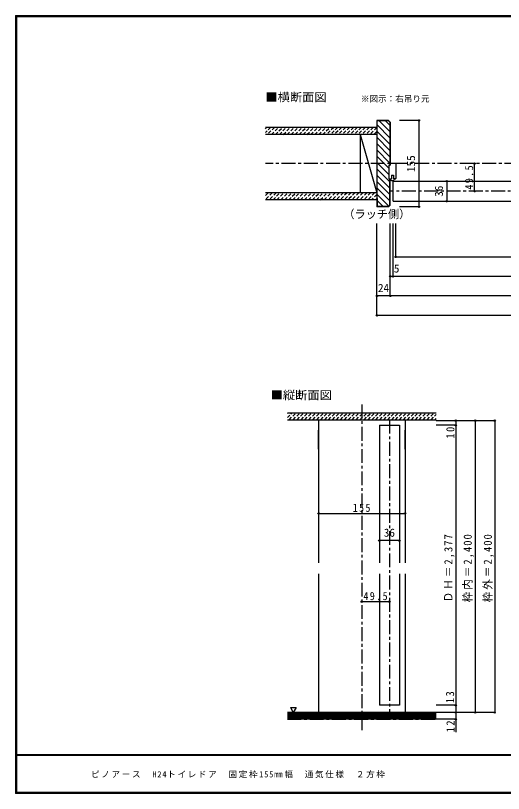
# Model space of a CAD drawing. Units: millimetres at full size, sheet at 1:5. Extents: x -973 to 977, y -718 to 696.
# Drawn here: x -973 to -98, y -701 to 696 of the extents above; entities that cross this region are included whole.
import ezdxf
from ezdxf.enums import TextEntityAlignment as Align

# ---------------------------------------------------------------- set-up
doc = ezdxf.new("R2010")
doc.units = ezdxf.units.MM
doc.header["$LTSCALE"] = 5
doc.header["$PDMODE"] = 32
doc.header["$PDSIZE"] = 2.5
doc.linetypes.add('CHAIN1', pattern=[8, 5, -1, 1, -1])
doc.linetypes.add('DASHED1', pattern=[1.8, 1.2, -0.6])
for name, color, linetype in [('0-1_通り芯', 4, 'CHAIN1'), ('0-3_仕上げ', 2, 'Continuous'), ('0-4_枠', 3, 'Continuous'), ('0-6_扉', 6, 'Continuous'), ('0-8_戸当り', 3, 'Continuous'), ('0-A_文字', 7, 'Continuous'), ('0-B_寸法', 4, 'Continuous'), ('0-C_ハッチ', 4, 'DASHED1'), ('F-1_枠', 6, 'Continuous'), ('F-A_文字', 7, 'Continuous')]:
    doc.layers.add(name, color=color, linetype=linetype)
doc.styles.add('ＭＳ ゴシック', font='')
doc.styles.get('ＭＳ ゴシック').set_extended_font_data('MS Gothic')

msp = doc.modelspace()

# ---------------------------------------------------------------- linework, layer by layer
at = {"layer": '0-1_通り芯'}
msp.add_line((528.653, 430), (-525.347, 430), dxfattribs=at)
at = {"layer": '0-3_仕上げ'}
for p, q in [((-325.347, 495), (-525.347, 495)), ((-325.347, 482.5), (-525.347, 482.5)), ((-325.347, 377.5), (-525.347, 377.5)), ((-325.347, 365), (-525.347, 365))]:
    msp.add_line(p, q, dxfattribs=at)
at = {"layer": '0-4_枠'}
for p, q in [((-325.347, 507.5), (-325.347, 352.5)), ((-304.175, 507.5), (-325.347, 507.5)), ((-324.847, 492.5), (-324.847, 507)), ((-304.383, 507), (-324.847, 507)), ((-304.175, 507.5), (-301.347, 504.672)), ((-301.347, 504.672), (-301.347, 428)), ((-324.847, 492.5), (-325.347, 492.5)), ((-301.847, 355.536), (-301.847, 402)), ((-301.347, 355.328), (-301.347, 402)), ((-324.847, 367.5), (-325.347, 367.5)), ((-324.847, 367.5), (-324.847, 353)), ((-304.175, 352.5), (-325.347, 352.5)), ((-304.382, 353), (-324.847, 353)), ((-304.382, 353), (-301.847, 355.536)), ((-304.175, 352.5), (-301.347, 355.328))]:
    msp.add_line(p, q, dxfattribs=at)
for points in [[(-304.383, 507), (-301.847, 504.464), (-301.847, 428)], [(-301.347, 402), (-303.347, 402), (-303.347, 428), (-301.347, 428)]]:
    msp.add_lwpolyline(points, dxfattribs=at)
at = {"layer": '0-6_扉'}
for p, q in [((-296.347, 362.5), (-296.347, 398.5)), ((-296.347, 398.5), (302.653, 398.5)), ((-296.347, 362.5), (302.653, 362.5))]:
    msp.add_line(p, q, dxfattribs=at)
at = {"layer": '0-8_戸当り', "color": 7}
for p, q in [((-303.347, 427.5), (-301.347, 427.5)), ((-303.347, 402.5), (-303.347, 427.5)), ((-301.347, 430.5), (-301.347, 427.5)), ((-292.347, 430.5), (-301.347, 430.5)), ((-291.347, 429.5), (-291.347, 403.5)), ((-299.347, 409.5), (-295.347, 409.5)), ((-299.347, 409.5), (-299.347, 402.5)), ((-295.347, 409.5), (-295.347, 402.5)), ((-303.347, 402.5), (-299.347, 402.5)), ((-292.347, 402.5), (-295.347, 402.5))]:
    msp.add_line(p, q, dxfattribs=at)
for centre, radius, start, end in [((-292.347, 429.5), 1, 0, 90), ((-297.583, 403.981), 4.487, 199.27144, 340.72855), ((-292.347, 403.5), 1, 270, 0)]:
    msp.add_arc(centre, radius, start, end, dxfattribs=at)
at = {"layer": '0-B_寸法'}
for p, q in [((-249.925, 507.5), (-284.447, 507.5)), ((-249.925, 507.5), (-249.925, 352.5)), ((-149.925, 380.5), (-149.925, 430)), ((-199.925, 398.5), (-199.925, 362.5)), ((-249.925, 352.5), (-284.447, 352.5)), ((-325.347, 157.5), (-325.347, 322.5)), ((-301.347, 192.5), (-301.347, 322.5)), ((-296.347, 227.5), (-296.347, 322.5)), ((-291.347, 262.5), (-291.347, 322.5)), ((-291.347, 262.5), (244.658, 262.5)), ((304.653, 227.5), (-301.347, 227.5)), ((328.653, 192.5), (-325.347, 192.5)), ((328.653, 157.5), (-325.347, 157.5)), ((-429.847, -29.756), (-429.847, -286.506)), ((-274.847, -29.756), (-274.847, -286.506)), ((-113.847, -31.556), (-218.847, -31.556)), ((-183.847, -39.756), (-218.847, -39.756)), ((-183.847, -31.556), (-183.847, -590.838)), ((-148.847, -31.556), (-148.847, -555.5)), ((-113.847, -31.556), (-113.847, -555.5)), ((-429.847, -82.978), (-429.847, -48.456)), ((-274.847, -82.978), (-274.847, -48.456)), ((-429.847, -197.975), (-274.847, -197.975)), ((-284.847, -246.862), (-320.847, -246.862)), ((-429.847, -306.506), (-429.847, -555.5)), ((-274.847, -306.506), (-274.847, -555.5)), ((-352.347, -356.506), (-302.847, -356.506)), ((-183.847, -542.5), (-218.847, -542.5)), ((-113.847, -555.5), (-218.847, -555.5)), ((-183.847, -567.5), (-218.847, -567.5))]:
    msp.add_line(p, q, dxfattribs=at)
at = {"layer": '0-B_寸法', "color": 3}
msp.add_line((-355.347, 482.5), (-355.347, 377.5), dxfattribs=at)
at = {"layer": '0-B_寸法', "color": 7}
for p, q in [((-355.347, 482.5), (-325.347, 377.5)), ((-485.847, -29.756), (-218.847, -29.756)), ((-218.847, -557), (-485.847, -557)), ((-218.847, -558.5), (-485.847, -558.5)), ((-480.282, -546.686), (-475.282, -555.347)), ((-218.847, -560), (-485.847, -560)), ((-218.847, -561.5), (-485.847, -561.5)), ((-218.847, -563), (-485.847, -563)), ((-218.847, -564.5), (-485.847, -564.5)), ((-218.847, -566), (-485.847, -566))]:
    msp.add_line(p, q, dxfattribs=at)
at = {"layer": '0-B_寸法', "linetype": 'CHAIN1'}
for p, q in [((304.653, 380.5), (-301.347, 380.5)), ((-352.347, -2.5), (-352.347, -587.5)), ((-302.847, -29.756), (-302.847, -555.5)), ((-485.847, -567.5), (-218.847, -567.5))]:
    msp.add_line(p, q, dxfattribs=at)
at = {"layer": '0-B_寸法', "linetype": 'DASHED1'}
for p, q in [((-485.847, -25.951), (-477.152, -17.256)), ((-485.847, -18.88), (-484.223, -17.256)), ((-482.581, -29.756), (-470.081, -17.256)), ((-475.51, -29.756), (-463.01, -17.256)), ((-468.439, -29.756), (-455.939, -17.256)), ((-461.367, -29.756), (-448.867, -17.256)), ((-454.296, -29.756), (-441.796, -17.256)), ((-447.225, -29.756), (-434.725, -17.256)), ((-440.154, -29.756), (-427.654, -17.256)), ((-433.083, -29.756), (-420.583, -17.256)), ((-426.012, -29.756), (-413.512, -17.256)), ((-418.941, -29.756), (-406.441, -17.256)), ((-411.87, -29.756), (-399.37, -17.256)), ((-404.799, -29.756), (-392.299, -17.256)), ((-397.728, -29.756), (-385.228, -17.256)), ((-390.657, -29.756), (-378.157, -17.256)), ((-383.586, -29.756), (-371.086, -17.256)), ((-376.515, -29.756), (-364.015, -17.256)), ((-369.444, -29.756), (-356.944, -17.256)), ((-362.373, -29.756), (-349.873, -17.256)), ((-355.301, -29.756), (-342.801, -17.256)), ((-348.23, -29.756), (-335.73, -17.256)), ((-341.159, -29.756), (-328.659, -17.256)), ((-334.088, -29.756), (-321.588, -17.256)), ((-327.017, -29.756), (-314.517, -17.256)), ((-319.946, -29.756), (-307.446, -17.256)), ((-312.875, -29.756), (-300.375, -17.256)), ((-305.804, -29.756), (-293.304, -17.256)), ((-298.733, -29.756), (-286.233, -17.256)), ((-291.662, -29.756), (-279.162, -17.256)), ((-284.591, -29.756), (-272.091, -17.256)), ((-277.52, -29.756), (-265.02, -17.256)), ((-270.449, -29.756), (-257.949, -17.256)), ((-263.378, -29.756), (-250.878, -17.256)), ((-256.306, -29.756), (-243.806, -17.256)), ((-249.235, -29.756), (-236.735, -17.256)), ((-242.164, -29.756), (-229.664, -17.256)), ((-235.093, -29.756), (-222.593, -17.256)), ((-228.022, -29.756), (-218.847, -20.581)), ((-220.951, -29.756), (-218.847, -27.652))]:
    msp.add_line(p, q, dxfattribs=at)
at = {"layer": '0-B_寸法', "color": 2}
for p, q in [((-485.847, -17.256), (-218.847, -17.256)), ((-218.847, -555.5), (-485.847, -555.5)), ((-218.847, -567.5), (-485.847, -567.5))]:
    msp.add_line(p, q, dxfattribs=at)
at = {"layer": '0-B_寸法', "color": 6}
for p, q in [((-320.847, -39.756), (-284.847, -39.756)), ((-320.847, -39.756), (-320.847, -286.506)), ((-284.847, -39.756), (-284.847, -286.506)), ((-320.847, -306.506), (-320.847, -542.5)), ((-284.847, -306.506), (-284.847, -542.5)), ((-284.847, -542.5), (-320.847, -542.5))]:
    msp.add_line(p, q, dxfattribs=at)
at = {"layer": '0-B_寸法', "color": 7}
msp.add_lwpolyline([(-480.282, -546.686), (-470.282, -546.686), (-475.282, -555.347)], dxfattribs=at)
for p in [(-249.925, 507.5), (-149.925, 430), (-199.925, 398.5), (-149.925, 380.5), (-199.925, 362.5), (-249.925, 352.5), (-291.347, 262.5), (-301.347, 227.5), (-296.347, 227.5), (-325.347, 192.5), (-301.347, 192.5), (-325.347, 157.5), (-183.847, -31.556), (-183.847, -39.756), (-148.847, -31.556), (-113.847, -31.556), (-429.847, -197.975), (-274.847, -197.975), (-320.847, -246.862), (-284.847, -246.862), (-352.347, -356.506), (-302.847, -356.506), (-183.847, -542.5), (-183.847, -555.5), (-148.847, -555.5), (-113.847, -555.5), (-183.847, -567.5)]:
    msp.add_point(p, dxfattribs=at)
at = {"layer": '0-C_ハッチ', "linetype": 'Continuous'}
for p, q in [((-321.18, 507), (-301.847, 487.666)), ((-309.867, 507), (-301.847, 498.98)), ((-324.847, 499.353), (-301.847, 476.353)), ((-325.347, 488.539), (-301.847, 465.039)), ((-325.347, 477.225), (-301.847, 453.725)), ((-325.347, 465.912), (-301.847, 442.412)), ((-325.347, 454.598), (-301.847, 431.098)), ((-325.347, 443.284), (-303.347, 421.284)), ((-325.347, 431.97), (-303.347, 409.971)), ((-325.347, 420.657), (-301.847, 397.157)), ((-325.347, 409.343), (-301.847, 385.843)), ((-325.347, 398.029), (-301.847, 374.529)), ((-325.347, 386.716), (-301.847, 363.216)), ((-325.347, 375.402), (-303.664, 353.719)), ((-324.847, 363.588), (-314.259, 353))]:
    msp.add_line(p, q, dxfattribs=at)
at = {"layer": '0-C_ハッチ'}
for p, q in [((-515.944, 495), (-525.347, 485.597)), ((-525.347, 492.668), (-523.015, 495)), ((-508.873, 495), (-521.373, 482.5)), ((-514.302, 482.5), (-501.802, 495)), ((-507.231, 482.5), (-494.731, 495)), ((-500.16, 482.5), (-487.66, 495)), ((-493.089, 482.5), (-480.589, 495)), ((-486.018, 482.5), (-473.518, 495)), ((-478.947, 482.5), (-466.447, 495)), ((-471.876, 482.5), (-459.376, 495)), ((-464.805, 482.5), (-452.305, 495)), ((-457.734, 482.5), (-445.234, 495)), ((-450.662, 482.5), (-438.162, 495)), ((-443.591, 482.5), (-431.091, 495)), ((-436.52, 482.5), (-424.02, 495)), ((-429.449, 482.5), (-416.949, 495)), ((-422.378, 482.5), (-409.878, 495)), ((-402.807, 495), (-415.307, 482.5)), ((-395.736, 495), (-408.236, 482.5)), ((-388.665, 495), (-401.165, 482.5)), ((-381.594, 495), (-394.094, 482.5)), ((-374.523, 495), (-387.023, 482.5)), ((-367.452, 495), (-379.952, 482.5)), ((-360.381, 495), (-372.881, 482.5)), ((-353.31, 495), (-365.81, 482.5)), ((-346.239, 495), (-358.739, 482.5)), ((-339.168, 495), (-351.668, 482.5)), ((-332.096, 495), (-344.596, 482.5)), ((-325.347, 494.678), (-337.525, 482.5)), ((-325.347, 487.607), (-330.454, 482.5)), ((-513.236, 377.5), (-525.347, 365.389)), ((-525.347, 372.46), (-520.307, 377.5)), ((-506.165, 377.5), (-518.665, 365)), ((-511.594, 365), (-499.094, 377.5)), ((-504.523, 365), (-492.023, 377.5)), ((-497.452, 365), (-484.952, 377.5)), ((-490.381, 365), (-477.881, 377.5)), ((-483.31, 365), (-470.81, 377.5)), ((-476.239, 365), (-463.739, 377.5)), ((-469.168, 365), (-456.668, 377.5)), ((-462.096, 365), (-449.596, 377.5)), ((-455.025, 365), (-442.525, 377.5)), ((-447.954, 365), (-435.454, 377.5)), ((-440.883, 365), (-428.383, 377.5)), ((-433.812, 365), (-421.312, 377.5)), ((-426.741, 365), (-414.241, 377.5)), ((-419.67, 365), (-407.17, 377.5)), ((-400.099, 377.5), (-412.599, 365)), ((-393.028, 377.5), (-405.528, 365)), ((-385.957, 377.5), (-398.457, 365)), ((-378.886, 377.5), (-391.386, 365)), ((-371.815, 377.5), (-384.315, 365)), ((-364.744, 377.5), (-377.244, 365)), ((-357.673, 377.5), (-370.173, 365)), ((-350.601, 377.5), (-363.101, 365)), ((-343.53, 377.5), (-356.03, 365)), ((-336.459, 377.5), (-348.959, 365)), ((-329.388, 377.5), (-341.888, 365)), ((-325.347, 374.47), (-334.817, 365)), ((-325.347, 367.399), (-327.746, 365))]:
    msp.add_line(p, q, dxfattribs=at)
at = {"layer": 'F-1_枠'}
for p, q in [((-973.347, 695.833), (-973.347, -700.833)), ((-973.347, 695.833), (976.653, 695.833)), ((-973.347, 695), (976.653, 695)), ((-973.347, 694.167), (976.653, 694.167)), ((-972.514, 695.833), (-972.514, -700.833)), ((-971.68, 695.833), (-971.68, -700.833)), ((976.653, -631.667), (-973.347, -631.667)), ((976.653, -632.5), (-973.347, -632.5)), ((976.653, -699.167), (-973.347, -699.167)), ((976.653, -700), (-973.347, -700)), ((976.653, -700.833), (-973.347, -700.833))]:
    msp.add_line(p, q, dxfattribs=at)

# ---------------------------------------------------------------- texts
at = {"layer": '0-A_文字', "style": 'ＭＳ ゴシック', "width": 1.1}
msp.add_text('■横断面図', height=14.66, dxfattribs=at).set_placement((-525.347, 537.5), align=Align.BOTTOM_LEFT)
at = {"layer": '0-A_文字', "style": 'ＭＳ ゴシック'}
for s, height, p in [('※図示：右吊り元', 11, (-353.947, 537.5)), ('（ラッチ側）', 14.66, (-385.347, 327.5))]:
    msp.add_text(s, height=height, dxfattribs=at).set_placement(p, align=Align.BOTTOM_LEFT)
at = {"layer": '0-B_寸法', "color": 7, "style": 'ＭＳ ゴシック'}
for s, p in [('155', (-252.425, 415)), ('36', (-202.425, 370.5))]:
    msp.add_text(s, height=14.66, rotation=90, dxfattribs=at).set_placement(p, align=Align.BOTTOM_LEFT)
for s, p in [('5', (-294.861, 230)), ('24', (-323.347, 195)), ('36', (-312.847, -244.362))]:
    msp.add_text(s, height=14.66, dxfattribs=at).set_placement(p, align=Align.BOTTOM_LEFT)
at = {"layer": '0-B_寸法', "color": 7, "style": 'ＭＳ ゴシック', "width": 1.1}
msp.add_text('■縦断面図', height=14.66, dxfattribs=at).set_placement((-515.847, 2.5), align=Align.BOTTOM_LEFT)
at = {"layer": '0-B_寸法', "color": 7, "char_height": 14.66, "attachment_point": 7, "rotation": 90, "style": 'ＭＳ ゴシック'}
for s, insert in [('\\T1.28;\\W0.9;49.5', (-152.425, 383.375)), ('\\T1.27;\\W0.95;10', (-186.01, -63.894)), ('\\T1.19;\\W0.95;ＤＨ＝2,377', (-186.027, -357.756)), ('\\T1.19;\\W0.95;枠内＝2,400', (-151.347, -357.756)), ('\\T1.19;\\W0.95;枠外＝2,400', (-115.333, -357.756)), ('\\T1.27;\\W0.95;13', (-186.556, -538.76)), ('\\T1.27;\\W0.95;12', (-186.043, -591.18))]:
    msp.add_mtext(s, dxfattribs=dict(at, insert=insert))
at = {"layer": '0-B_寸法', "color": 7, "char_height": 14.66, "attachment_point": 7, "style": 'ＭＳ ゴシック'}
for s, insert in [('\\T1.27;\\W0.9;155', (-368.597, -195.475)), ('\\T1.28;\\W0.9;49.5', (-349.472, -354.006))]:
    msp.add_mtext(s, dxfattribs=dict(at, insert=insert))
at = {"layer": 'F-A_文字', "insert": (-837.93, -673.333), "char_height": 11, "attachment_point": 7, "style": 'ＭＳ ゴシック'}
msp.add_mtext('\\T1.19;ピノアース\u3000H24トイレドア\u3000固定枠155㎜幅\u3000通気仕様\u3000２方枠', dxfattribs=at)

doc.saveas('drawing.dxf')
